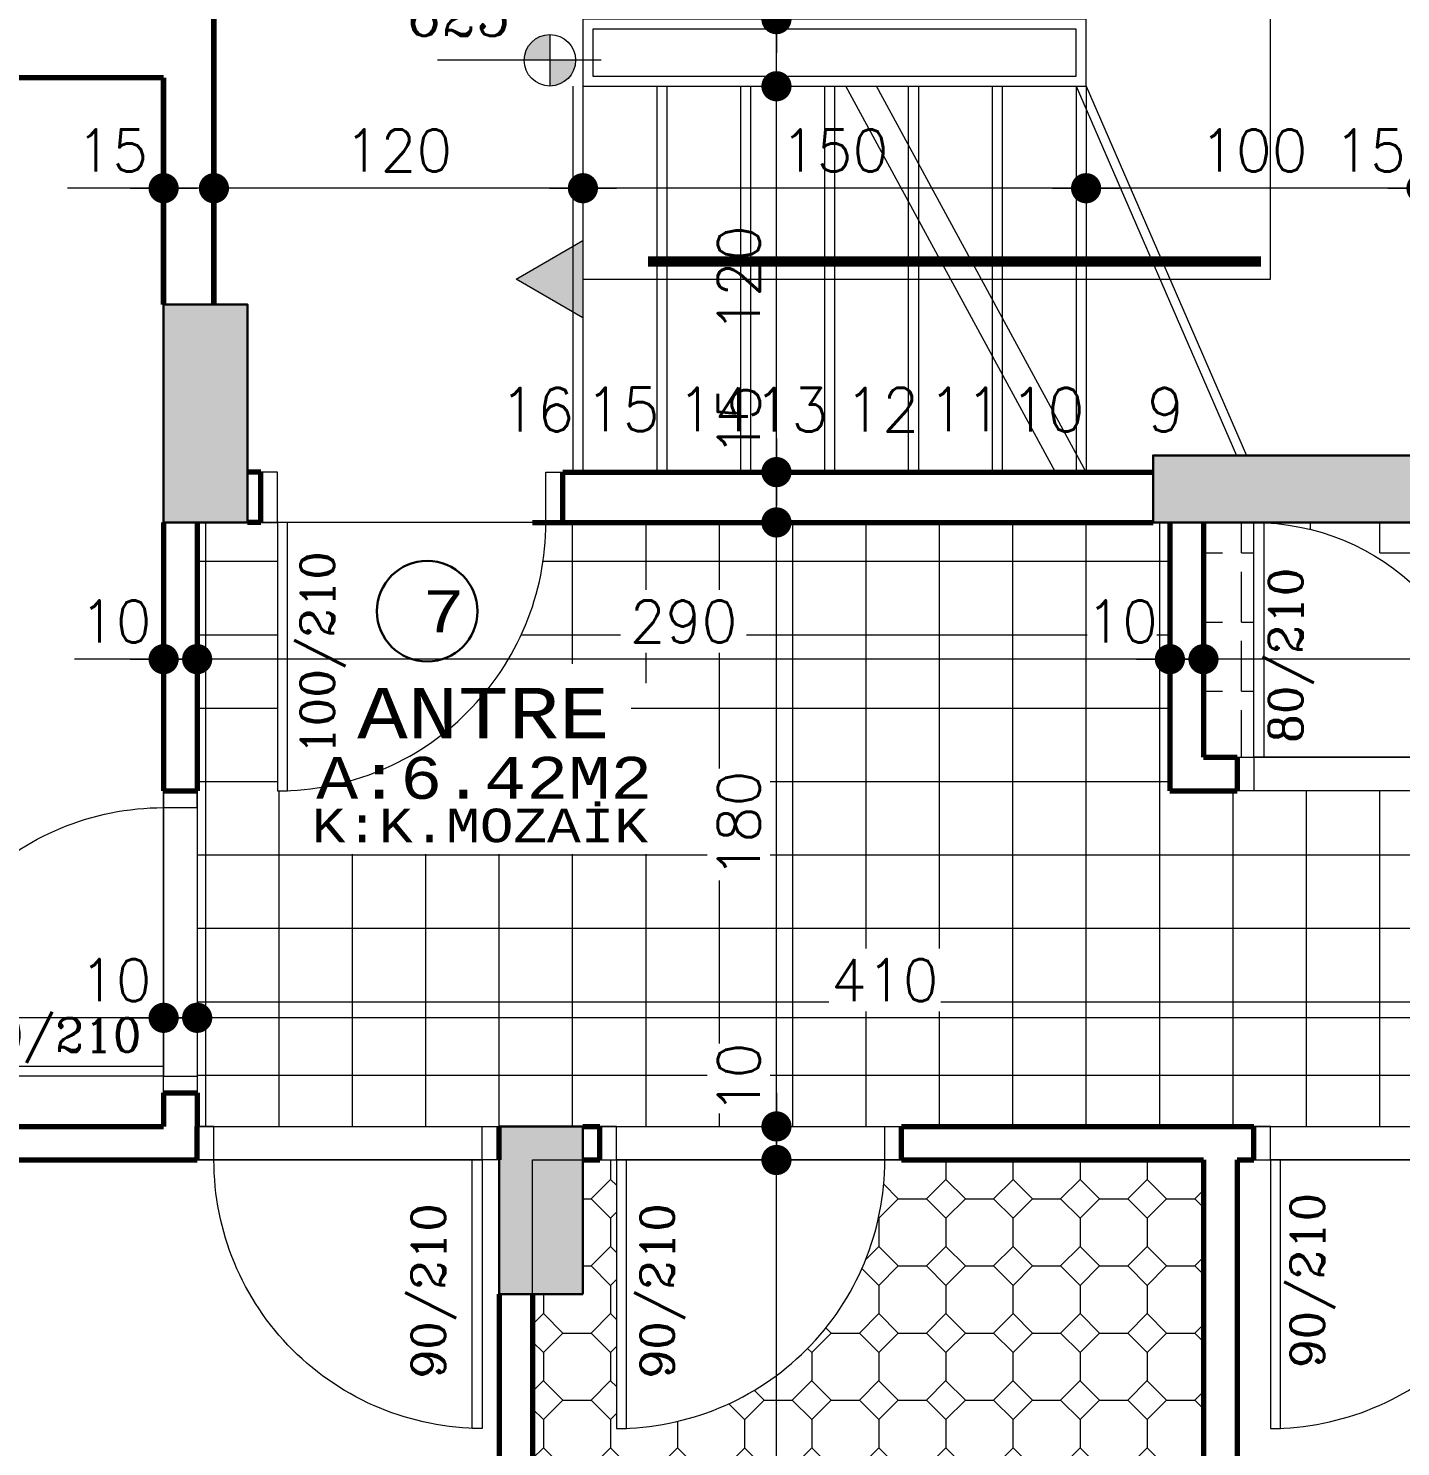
# Model space of a CAD drawing. Header units: millimetres. Extents: x 35860 to 71103, y -11298 to -8385.
# Drawn here: x 49406.5 to 49815.6, y -10413.8 to -9991.2 of the extents above; entities that cross this region are included whole.
import ezdxf
from ezdxf.enums import TextEntityAlignment as Align

# ---------------------------------------------------------------- set-up
doc = ezdxf.new("R2010")
doc.units = ezdxf.units.MM
doc.header["$MEASUREMENT"] = 0
doc.layers.get('0').update_dxf_attribs({"lineweight": 15})
doc.layers.get('Defpoints').update_dxf_attribs({"lineweight": 20})
for name, color, linetype, lineweight in [('02', 2, 'Continuous', 20), ('03_Yazı', 1, 'Continuous', 30), ('05', 4, 'Continuous', 50), ('07', 3, 'Continuous', 70), ('Kolon', 6, 'Continuous', 30), ('Merd&Balkon', 40, 'Continuous', 20), ('Ölçü', 140, 'Continuous', 20)]:
    doc.layers.add(name, color=color, linetype=linetype, lineweight=lineweight)
doc.layers.add('Lay_X', color=45, linetype='Continuous', lineweight=13, plot=False)
doc.styles.add('0', font='txt.shx')
doc.styles.add('C', font='')
doc.styles.add('ROMANC', font='romanc', dxfattribs={"height": 0.11})
doc.styles.get('C').set_extended_font_data('Courier New Tur')
doc.dimstyles.new('2', dxfattribs={"dimtxt": 12.5, "dimasz": 1, "dimexe": 0, "dimexo": 0, "dimgap": 5, "dimtad": 1, "dimdec": 0, "dimlfac": -1, "dimzin": 12, "dimdsep": 46, "dimtxsty": '0', "dimblk": 'DOT', "dimcen": 2.5, "dimse1": 1, "dimse2": 1, "dimclrd": 256, "dimclrt": 1, "dimadec": 0, "dimazin": 0, "dimtfac": 1, "dimtdec": 0, "dimtmove": 0, "dimatfit": 0, "dimldrblk": 'DOT', "dimfxl": 1, "dimtolj": 1, "dimtzin": 0, "dimlwd": -1, "dimarcsym": 0})

# ---------------------------------------------------------------- blocks, each defined once
blk = doc.blocks.new('DOT')
at = {"color": 0}
blk.add_line((-10, 0), (10, 0), dxfattribs=at)
at = {"color": 0, "const_width": 4.5}
blk.add_lwpolyline([(-2.25, 0, 1), (2.25, 0, 1)], format="xyb", close=True, dxfattribs=at)
blk = doc.blocks.new('*D376')
at = {"layer": 'Defpoints', "color": 0, "transparency": 16777216}
for p in [(49456.81, -10218.42), (49456.81, -10286.05), (49866.81, -10308.42)]:
    blk.add_point(p, dxfattribs=at)
at = {"layer": 'Ölçü', "transparency": 16777216}
blk.add_line((49865.81, -10286.05), (49457.81, -10286.05), dxfattribs=at)
at = {"layer": 'Ölçü', "transparency": 16777216, "rotation": 180}
blk.add_blockref('DOT', (49456.81, -10286.05), dxfattribs=at)
at = {"layer": 'Ölçü', "transparency": 16777216}
blk.add_blockref('DOT', (49866.81, -10286.05), dxfattribs=at)
at = {"layer": 'Ölçü', "color": 1, "transparency": 16777216, "insert": (49661.81, -10274.8), "char_height": 12.5, "attachment_point": 5, "style": '0'}
blk.add_mtext('\\A1;410', dxfattribs=at)
blk = doc.blocks.new('*D377')
at = {"layer": 'Defpoints', "color": 0, "transparency": 16777216}
for p in [(49446.81, -10218.42), (49456.81, -10218.42), (49446.81, -10286.05)]:
    blk.add_point(p, dxfattribs=at)
at = {"layer": 'Ölçü', "transparency": 16777216}
for p, q in [((49445.81, -10286.05), (49420.22, -10286.05)), ((49456.81, -10286.05), (49446.81, -10286.05)), ((49457.81, -10286.05), (49458.81, -10286.05))]:
    blk.add_line(p, q, dxfattribs=at)
blk.add_blockref('DOT', (49446.81, -10286.05), dxfattribs=at)
at = {"layer": 'Ölçü', "transparency": 16777216, "rotation": 180}
blk.add_blockref('DOT', (49456.81, -10286.05), dxfattribs=at)
at = {"layer": 'Ölçü', "color": 1, "transparency": 16777216, "insert": (49432.51, -10274.8), "char_height": 12.5, "attachment_point": 5, "style": '0'}
blk.add_mtext('\\A1;10', dxfattribs=at)
blk = doc.blocks.new('*D378')
at = {"layer": 'Defpoints', "color": 0, "transparency": 16777216}
for p in [(49446.81, -10218.42), (49146.81, -10286.05), (49146.81, -10318.42)]:
    blk.add_point(p, dxfattribs=at)
at = {"layer": 'Ölçü', "transparency": 16777216}
blk.add_line((49445.81, -10286.05), (49147.81, -10286.05), dxfattribs=at)
at = {"layer": 'Ölçü', "transparency": 16777216, "rotation": 180}
blk.add_blockref('DOT', (49146.81, -10286.05), dxfattribs=at)
at = {"layer": 'Ölçü', "transparency": 16777216}
blk.add_blockref('DOT', (49446.81, -10286.05), dxfattribs=at)
at = {"layer": 'Ölçü', "color": 1, "transparency": 16777216, "insert": (49296.81, -10274.8), "char_height": 12.5, "attachment_point": 5, "style": '0'}
blk.add_mtext('\\A1;300', dxfattribs=at)
blk = doc.blocks.new('*D382')
at = {"layer": 'Defpoints', "color": 0, "transparency": 16777216}
for p in [(49836.81, -10005.92), (49821.81, -10038.81), (49821.81, -10118.42)]:
    blk.add_point(p, dxfattribs=at)
at = {"layer": 'Ölçü', "transparency": 16777216}
for p, q in [((49820.81, -10038.81), (49793.14, -10038.81)), ((49836.81, -10038.81), (49821.81, -10038.81)), ((49837.81, -10038.81), (49838.81, -10038.81))]:
    blk.add_line(p, q, dxfattribs=at)
blk.add_blockref('DOT', (49821.81, -10038.81), dxfattribs=at)
at = {"layer": 'Ölçü', "transparency": 16777216, "rotation": 180}
blk.add_blockref('DOT', (49836.81, -10038.81), dxfattribs=at)
at = {"layer": 'Ölçü', "color": 1, "transparency": 16777216, "insert": (49806.47, -10027.56), "char_height": 12.5, "attachment_point": 5, "style": '0'}
blk.add_mtext('\\A1;15', dxfattribs=at)
blk = doc.blocks.new('*D383')
at = {"layer": 'Defpoints', "color": 0, "transparency": 16777216}
for p in [(49721.81, -10008.42), (49721.81, -10038.81), (49821.81, -10118.42)]:
    blk.add_point(p, dxfattribs=at)
at = {"layer": 'Ölçü', "transparency": 16777216}
blk.add_line((49820.81, -10038.81), (49722.81, -10038.81), dxfattribs=at)
at = {"layer": 'Ölçü', "transparency": 16777216, "rotation": 180}
blk.add_blockref('DOT', (49721.81, -10038.81), dxfattribs=at)
at = {"layer": 'Ölçü', "transparency": 16777216}
blk.add_blockref('DOT', (49821.81, -10038.81), dxfattribs=at)
at = {"layer": 'Ölçü', "color": 1, "transparency": 16777216, "insert": (49771.81, -10027.56), "char_height": 12.5, "attachment_point": 5, "style": '0'}
blk.add_mtext('\\A1;100', dxfattribs=at)
blk = doc.blocks.new('*D384')
at = {"layer": 'Defpoints', "color": 0, "transparency": 16777216}
for p in [(49571.81, -10008.42), (49721.81, -10008.42), (49571.81, -10038.81)]:
    blk.add_point(p, dxfattribs=at)
at = {"layer": 'Ölçü', "transparency": 16777216}
blk.add_line((49720.81, -10038.81), (49572.81, -10038.81), dxfattribs=at)
at = {"layer": 'Ölçü', "transparency": 16777216, "rotation": 180}
blk.add_blockref('DOT', (49571.81, -10038.81), dxfattribs=at)
at = {"layer": 'Ölçü', "transparency": 16777216}
blk.add_blockref('DOT', (49721.81, -10038.81), dxfattribs=at)
at = {"layer": 'Ölçü', "color": 1, "transparency": 16777216, "insert": (49646.81, -10027.56), "char_height": 12.5, "attachment_point": 5, "style": '0'}
blk.add_mtext('\\A1;150', dxfattribs=at)
blk = doc.blocks.new('*D385')
at = {"layer": 'Defpoints', "color": 0, "transparency": 16777216}
for p in [(49571.81, -10008.42), (49461.81, -10038.81), (49461.81, -10073.42)]:
    blk.add_point(p, dxfattribs=at)
at = {"layer": 'Ölçü', "transparency": 16777216}
blk.add_line((49570.81, -10038.81), (49462.81, -10038.81), dxfattribs=at)
at = {"layer": 'Ölçü', "transparency": 16777216, "rotation": 180}
blk.add_blockref('DOT', (49461.81, -10038.81), dxfattribs=at)
at = {"layer": 'Ölçü', "transparency": 16777216}
blk.add_blockref('DOT', (49571.81, -10038.81), dxfattribs=at)
at = {"layer": 'Ölçü', "color": 1, "transparency": 16777216, "insert": (49516.81, -10027.56), "char_height": 12.5, "attachment_point": 5, "style": '0'}
blk.add_mtext('\\A1;120', dxfattribs=at)
blk = doc.blocks.new('*D386')
at = {"layer": 'Defpoints', "color": 0, "transparency": 16777216}
for p in [(49446.81, -10005.92), (49446.81, -10038.81), (49461.81, -10073.42)]:
    blk.add_point(p, dxfattribs=at)
at = {"layer": 'Ölçü', "transparency": 16777216}
for p, q in [((49445.81, -10038.81), (49418.14, -10038.81)), ((49461.81, -10038.81), (49446.81, -10038.81)), ((49462.81, -10038.81), (49463.81, -10038.81))]:
    blk.add_line(p, q, dxfattribs=at)
blk.add_blockref('DOT', (49446.81, -10038.81), dxfattribs=at)
at = {"layer": 'Ölçü', "transparency": 16777216, "rotation": 180}
blk.add_blockref('DOT', (49461.81, -10038.81), dxfattribs=at)
at = {"layer": 'Ölçü', "color": 1, "transparency": 16777216, "insert": (49431.47, -10027.56), "char_height": 12.5, "attachment_point": 5, "style": '0'}
blk.add_mtext('\\A1;15', dxfattribs=at)
blk = doc.blocks.new('*D388')
at = {"layer": 'Defpoints', "color": 0, "transparency": 16777216}
for p in [(50016.81, -10172.17), (49756.81, -10179.16), (49756.81, -10208.42)]:
    blk.add_point(p, dxfattribs=at)
at = {"layer": 'Ölçü', "transparency": 16777216}
blk.add_line((50015.81, -10179.16), (49757.81, -10179.16), dxfattribs=at)
at = {"layer": 'Ölçü', "transparency": 16777216, "rotation": 180}
blk.add_blockref('DOT', (49756.81, -10179.16), dxfattribs=at)
at = {"layer": 'Ölçü', "transparency": 16777216}
blk.add_blockref('DOT', (50016.81, -10179.16), dxfattribs=at)
at = {"layer": 'Ölçü', "color": 1, "transparency": 16777216, "insert": (49886.81, -10167.91), "char_height": 12.5, "attachment_point": 5, "style": '0'}
blk.add_mtext('\\A1;260', dxfattribs=at)
blk = doc.blocks.new('*D389')
at = {"layer": 'Defpoints', "color": 0, "transparency": 16777216}
for p in [(49746.81, -10179.16), (49756.81, -10208.42), (49746.81, -10218.42)]:
    blk.add_point(p, dxfattribs=at)
at = {"layer": 'Ölçü', "transparency": 16777216}
for p, q in [((49745.81, -10179.16), (49720.22, -10179.16)), ((49756.81, -10179.16), (49746.81, -10179.16)), ((49757.81, -10179.16), (49758.81, -10179.16))]:
    blk.add_line(p, q, dxfattribs=at)
blk.add_blockref('DOT', (49746.81, -10179.16), dxfattribs=at)
at = {"layer": 'Ölçü', "transparency": 16777216, "rotation": 180}
blk.add_blockref('DOT', (49756.81, -10179.16), dxfattribs=at)
at = {"layer": 'Ölçü', "color": 1, "transparency": 16777216, "insert": (49732.51, -10167.91), "char_height": 12.5, "attachment_point": 5, "style": '0'}
blk.add_mtext('\\A1;10', dxfattribs=at)
blk = doc.blocks.new('*D390')
at = {"layer": 'Defpoints', "color": 0, "transparency": 16777216}
for p in [(49456.81, -10179.16), (49456.81, -10218.42), (49746.81, -10218.42)]:
    blk.add_point(p, dxfattribs=at)
at = {"layer": 'Ölçü', "transparency": 16777216}
blk.add_line((49745.81, -10179.16), (49457.81, -10179.16), dxfattribs=at)
at = {"layer": 'Ölçü', "transparency": 16777216, "rotation": 180}
blk.add_blockref('DOT', (49456.81, -10179.16), dxfattribs=at)
at = {"layer": 'Ölçü', "transparency": 16777216}
blk.add_blockref('DOT', (49746.81, -10179.16), dxfattribs=at)
at = {"layer": 'Ölçü', "color": 1, "transparency": 16777216, "insert": (49601.81, -10167.91), "char_height": 12.5, "attachment_point": 5, "style": '0'}
blk.add_mtext('\\A1;290', dxfattribs=at)
blk = doc.blocks.new('*D391')
at = {"layer": 'Defpoints', "color": 0, "transparency": 16777216}
for p in [(49446.81, -10179.16), (49446.81, -10218.42), (49456.81, -10218.42)]:
    blk.add_point(p, dxfattribs=at)
at = {"layer": 'Ölçü', "transparency": 16777216}
for p, q in [((49445.81, -10179.16), (49420.22, -10179.16)), ((49456.81, -10179.16), (49446.81, -10179.16)), ((49457.81, -10179.16), (49458.81, -10179.16))]:
    blk.add_line(p, q, dxfattribs=at)
blk.add_blockref('DOT', (49446.81, -10179.16), dxfattribs=at)
at = {"layer": 'Ölçü', "transparency": 16777216, "rotation": 180}
blk.add_blockref('DOT', (49456.81, -10179.16), dxfattribs=at)
at = {"layer": 'Ölçü', "color": 1, "transparency": 16777216, "insert": (49432.51, -10167.91), "char_height": 12.5, "attachment_point": 5, "style": '0'}
blk.add_mtext('\\A1;10', dxfattribs=at)
blk = doc.blocks.new('*D439')
at = {"layer": 'Defpoints', "color": 0, "transparency": 16777216}
for p in [(49629.51, -10328.42), (49666.81, -10328.42), (49570.69, -10668.42)]:
    blk.add_point(p, dxfattribs=at)
at = {"layer": 'Ölçü', "transparency": 16777216}
blk.add_line((49629.51, -10667.42), (49629.51, -10329.42), dxfattribs=at)
for p, rotation in [((49629.51, -10328.42), 90), ((49629.51, -10668.42), 270)]:
    blk.add_blockref('DOT', p, dxfattribs=dict(at, rotation=rotation))
at = {"layer": 'Ölçü', "color": 1, "transparency": 16777216, "insert": (49618.26, -10498.42), "char_height": 12.5, "attachment_point": 5, "rotation": 90, "style": '0'}
blk.add_mtext('\\A1;340', dxfattribs=at)
blk = doc.blocks.new('*D440')
at = {"layer": 'Defpoints', "color": 0, "transparency": 16777216}
for p in [(49629.51, -10318.42), (49666.81, -10318.42), (49666.81, -10328.42)]:
    blk.add_point(p, dxfattribs=at)
at = {"layer": 'Ölçü', "transparency": 16777216}
for p, q in [((49629.51, -10317.42), (49629.51, -10291.84)), ((49629.51, -10328.42), (49629.51, -10318.42)), ((49629.51, -10329.42), (49629.51, -10330.42))]:
    blk.add_line(p, q, dxfattribs=at)
for p, rotation in [((49629.51, -10318.42), 270), ((49629.51, -10328.42), 90)]:
    blk.add_blockref('DOT', p, dxfattribs=dict(at, rotation=rotation))
at = {"layer": 'Ölçü', "color": 1, "transparency": 16777216, "insert": (49618.26, -10304.13), "char_height": 12.5, "attachment_point": 5, "rotation": 90, "style": '0'}
blk.add_mtext('\\A1;10', dxfattribs=at)
blk = doc.blocks.new('*D441')
at = {"layer": 'Defpoints', "color": 0, "transparency": 16777216}
for p in [(49556.81, -10138.42), (49629.51, -10138.42), (49666.81, -10318.42)]:
    blk.add_point(p, dxfattribs=at)
at = {"layer": 'Ölçü', "transparency": 16777216}
blk.add_line((49629.51, -10317.42), (49629.51, -10139.42), dxfattribs=at)
for p, rotation in [((49629.51, -10138.42), 90), ((49629.51, -10318.42), 270)]:
    blk.add_blockref('DOT', p, dxfattribs=dict(at, rotation=rotation))
at = {"layer": 'Ölçü', "color": 1, "transparency": 16777216, "insert": (49618.26, -10228.42), "char_height": 12.5, "attachment_point": 5, "rotation": 90, "style": '0'}
blk.add_mtext('\\A1;180', dxfattribs=at)
blk = doc.blocks.new('*D442')
at = {"layer": 'Defpoints', "color": 0, "transparency": 16777216}
for p in [(49565.78, -10123.42), (49629.51, -10123.42), (49556.81, -10138.42)]:
    blk.add_point(p, dxfattribs=at)
at = {"layer": 'Ölçü', "transparency": 16777216}
for p, q in [((49629.51, -10122.42), (49629.51, -10094.76)), ((49629.51, -10138.42), (49629.51, -10123.42)), ((49629.51, -10139.42), (49629.51, -10140.42))]:
    blk.add_line(p, q, dxfattribs=at)
for p, rotation in [((49629.51, -10123.42), 270), ((49629.51, -10138.42), 90)]:
    blk.add_blockref('DOT', p, dxfattribs=dict(at, rotation=rotation))
at = {"layer": 'Ölçü', "color": 1, "transparency": 16777216, "insert": (49618.26, -10108.09), "char_height": 12.5, "attachment_point": 5, "rotation": 90, "style": '0'}
blk.add_mtext('\\A1;15', dxfattribs=at)
blk = doc.blocks.new('*D443')
at = {"layer": 'Defpoints', "color": 0, "transparency": 16777216}
for p in [(49571.81, -10008.42), (49629.51, -10008.42), (49565.78, -10123.42)]:
    blk.add_point(p, dxfattribs=at)
at = {"layer": 'Ölçü', "transparency": 16777216}
blk.add_line((49629.51, -10122.42), (49629.51, -10009.42), dxfattribs=at)
for p, rotation in [((49629.51, -10008.42), 90), ((49629.51, -10123.42), 270)]:
    blk.add_blockref('DOT', p, dxfattribs=dict(at, rotation=rotation))
at = {"layer": 'Ölçü', "color": 1, "transparency": 16777216, "insert": (49618.26, -10065.92), "char_height": 12.5, "attachment_point": 5, "rotation": 90, "style": '0'}
blk.add_mtext('\\A1;120', dxfattribs=at)
blk = doc.blocks.new('*D444')
at = {"layer": 'Defpoints', "color": 0, "transparency": 16777216}
for p in [(49571.81, -9988.42), (49629.51, -9988.42), (49571.81, -10008.42)]:
    blk.add_point(p, dxfattribs=at)
at = {"layer": 'Ölçü', "transparency": 16777216}
for p, q in [((49629.51, -9987.42), (49629.51, -9957.67)), ((49629.51, -10008.42), (49629.51, -9988.42)), ((49629.51, -10009.42), (49629.51, -10010.42))]:
    blk.add_line(p, q, dxfattribs=at)
for p, rotation in [((49629.51, -9988.42), 270), ((49629.51, -10008.42), 90)]:
    blk.add_blockref('DOT', p, dxfattribs=dict(at, rotation=rotation))
at = {"layer": 'Ölçü', "color": 1, "transparency": 16777216, "insert": (49618.26, -9972.05), "char_height": 12.5, "attachment_point": 5, "rotation": 90, "style": '0'}
blk.add_mtext('\\A1;20', dxfattribs=at)
blk = doc.blocks.new('*D445')
at = {"layer": 'Defpoints', "color": 0, "transparency": 16777216}
for p in [(49565.78, -9873.42), (49629.51, -9873.42), (49571.81, -9988.42)]:
    blk.add_point(p, dxfattribs=at)
at = {"layer": 'Ölçü', "transparency": 16777216}
blk.add_line((49629.51, -9987.42), (49629.51, -9874.42), dxfattribs=at)
for p, rotation in [((49629.51, -9873.42), 90), ((49629.51, -9988.42), 270)]:
    blk.add_blockref('DOT', p, dxfattribs=dict(at, rotation=rotation))
at = {"layer": 'Ölçü', "color": 1, "transparency": 16777216, "insert": (49618.26, -9930.92), "char_height": 12.5, "attachment_point": 5, "rotation": 90, "style": '0'}
blk.add_mtext('\\A1;120', dxfattribs=at)
blk = doc.blocks.new('NO')
at = {"layer": '03_Yazı'}
blk.add_circle((0, 0), 15, dxfattribs=at)
at = {"layer": '03_Yazı', "style": 'C'}
blk.add_attdef('99', text='', height=12.5, dxfattribs=at).set_placement((0, 0), align=Align.MIDDLE_CENTER)

msp = doc.modelspace()

# ---------------------------------------------------------------- hatches: boundary and pattern name
h = msp.add_hatch()
h.set_pattern_fill('ANSI33', color=256, scale=30, style=0)
h.paths.add_polyline_path([(49131.81, -9384.52), (49131.81, -9333.42), (49156.81, -9334.52), (49156.81, -9384.52)])
h.paths.add_polyline_path([(49546.81, -9402.81), (49546.81, -9351.71), (49571.81, -9352.81), (49571.81, -9402.81)])
h.paths.add_polyline_path([(50031.81, -9983.42), (49971.81, -9983.42), (49971.81, -10013.42), (50031.81, -10013.42)])
h.paths.add_polyline_path([(50006.81, -9628.42), (50031.81, -9628.42), (50031.81, -9678.42), (50006.81, -9678.42)])
h.paths.add_polyline_path([(49571.81, -9638.42), (49571.81, -9678.42), (49546.81, -9678.42), (49546.81, -9638.42)])
h.paths.add_polyline_path([(49181.81, -9678.42), (49131.81, -9678.42), (49131.81, -9653.42), (49181.81, -9653.42)])
h.paths.add_polyline_path([(49171.81, -9893.42), (49131.81, -9893.42), (49131.81, -9923.42), (49171.81, -9923.42)])
h.paths.add_polyline_path([(49156.81, -10623.42), (49156.81, -10573.42), (49131.81, -10573.42), (49131.81, -10623.42)])
h.paths.add_polyline_path([(50006.81, -10368.42), (50031.81, -10368.42), (50031.81, -10318.42), (50006.81, -10318.42)])
h.paths.add_polyline_path([(49571.81, -10368.42), (49571.81, -10318.42), (49546.81, -10318.42), (49546.81, -10368.42)])
h.paths.add_polyline_path([(50006.81, -9423.08), (50006.81, -9371.98), (50031.81, -9373.08), (50031.81, -9423.08)])
h.paths.add_polyline_path([(49741.81, -9360.3), (49766.81, -9361.4), (49766.81, -9411.4), (49741.81, -9411.4)])
h.paths.add_polyline_path([(49471.81, -10138.42), (49446.81, -10138.42), (49446.81, -10073.42), (49471.81, -10073.42)])
h.paths.add_polyline_path([(49471.81, -9923.42), (49471.81, -9858.42), (49446.81, -9858.42), (49446.81, -9923.42)])
h.paths.add_polyline_path([(49741.81, -9873.42), (49741.81, -9878.42), (49746.81, -9878.42), (49836.81, -9878.42), (49836.81, -9858.42), (49741.81, -9858.42)])
h.paths.add_polyline_path([(49741.81, -10133.42), (49741.81, -10118.42), (49836.81, -10118.42), (49836.81, -10138.42), (49741.81, -10138.42)])
h.paths.add_polyline_path([(49181.81, -10318.42), (49131.81, -10318.42), (49131.81, -10343.42), (49181.81, -10343.42)])
h.paths.add_polyline_path([(49741.81, -10623.42), (49766.81, -10623.42), (49766.81, -10573.42), (49741.81, -10573.42)])
h.paths.add_polyline_path([(50006.81, -10623.42), (50031.81, -10623.42), (50031.81, -10573.42), (50006.81, -10573.42)])
h.paths.add_polyline_path([(49571.81, -10623.42), (49571.81, -10573.42), (49546.81, -10573.42), (49546.81, -10623.42)])
h = msp.add_hatch(color=256)
h.paths.add_polyline_path([(49569.63, -10000.69, -0.414214), (49561.97, -10008.35), (49561.97, -10000.69)])
h.paths.add_polyline_path([(49561.97, -9993.03), (49561.97, -10000.69), (49554.31, -10000.69, -0.414214)])
h = msp.add_hatch()
h.set_pattern_fill('ANGLE', color=256, scale=75, style=0)
h.set_pattern_definition([(0, (0, 0), (0, 20.625), [15, -5.625]), (90, (0, 0), (-20.625, 1e-15), [15, -5.625])])
h.paths.add_polyline_path([(50016.81, -10065.92), (49836.81, -10065.92), (49836.81, -10138.42), (49774.81, -10138.42), (49774.81, -10138.49, -0.401712), (49841.81, -10208.42), (49906.81, -10208.42), (49906.81, -10173.42, -0.414214), (49911.81, -10168.42), (49951.81, -10168.42, -0.414214), (49956.81, -10173.42), (49956.81, -10208.42), (50016.81, -10208.42)])
h.paths.add_polyline_path([(49771.81, -10138.42), (49756.81, -10138.42), (49756.81, -10208.42), (49771.81, -10208.42)])
h.paths.add_polyline_path([(49990.01, -10158.54), (50012.93, -10158.54), (50012.93, -10177.29), (49990.01, -10177.29)], flags=24)
h.paths.add_polyline_path([(49868.06, -10158.54), (49905.56, -10158.54), (49905.56, -10177.29), (49868.06, -10177.29)], flags=24)
h.paths.add_polyline_path([(49949.08, -10204.55), (49949.08, -10183.71), (49967.83, -10183.71), (49967.83, -10204.55)], flags=25)
h.paths.add_polyline_path([(49949.08, -10125.92), (49949.08, -10088.42), (49967.83, -10088.42), (49967.83, -10125.92)], flags=24)
h.paths.add_polyline_path([(49842.5, -10125.6), (49954.56, -10125.6), (49954.56, -10104.53), (49842.5, -10104.53)], flags=24)
h.paths.add_polyline_path([(49846.35, -10141.17), (49947.5, -10141.17), (49947.5, -10121.33), (49846.35, -10121.33)], flags=24)
h.paths.add_polyline_path([(49854.8, -10110.96), (49941.46, -10110.96), (49941.46, -10087.3), (49854.8, -10087.3)], flags=24)
h = msp.add_hatch()
h.set_pattern_fill('SERAMIK1', color=256, scale=20, style=0, pattern_type=2)
h.set_pattern_definition([(315, (0, 5.8), (20.000006, -4e-15), [8.20244, -20.08184]), (0, (5.8, 0), (20, 20), [8.4, -11.6]), (45, (14.2, 0), (0, 20.000006), [8.20244, -20.08184]), (135, (20, 14.2), (-20.000006, 0), [8.20244, -20.08184]), (225, (5.8, 20), (-2e-15, -20.000006), [8.20244, -20.08184]), (270, (0, 14.2), (20, -20), [8.4, -11.6])])
h.paths.add_polyline_path([(49708.53, -10486.5), (49708.53, -10481.58), (49688.09, -10481.58), (49688.09, -10421.58), (49748.09, -10421.58), (49756.81, -10421.58), (49756.81, -10328.42), (49661.81, -10328.42, -0.40327), (49584.81, -10408.37), (49584.81, -10408.42), (49581.81, -10408.42), (49581.81, -10328.42), (49571.81, -10328.42), (49571.81, -10368.42), (49556.81, -10368.42), (49556.81, -10573.42), (49571.81, -10573.42), (49571.81, -10623.42), (49556.81, -10623.42), (49556.81, -10668.42), (49576.69, -10668.42), (49576.69, -10598.42), (49579.69, -10598.42), (49579.69, -10598.49, -0.401712), (49646.69, -10668.42), (49678.3, -10668.42), (49678.3, -10573.42), (49679.8, -10573.42), (49708.53, -10573.42), (49708.53, -10571.5)])
h.paths.add_polyline_path([(49639.1, -10506.77), (49674.51, -10506.77), (49674.51, -10525.52), (49639.1, -10525.52)], flags=24)
h.paths.add_polyline_path([(49608.89, -10517.17), (49608.89, -10479.67), (49627.64, -10479.67), (49627.64, -10517.17)], flags=24)
h.paths.add_polyline_path([(49573.47, -10474.43), (49674.62, -10474.43), (49674.62, -10454.6), (49573.47, -10454.6)], flags=24)
h.paths.add_polyline_path([(49569.61, -10460.18), (49681.68, -10460.18), (49681.68, -10439.11), (49569.61, -10439.11)], flags=24)
h.paths.add_polyline_path([(49572.69, -10444.13), (49674.94, -10444.13), (49674.94, -10421), (49572.69, -10421)], flags=24)

# ---------------------------------------------------------------- linework, layer by layer
for p, q in [((49561.97, -9993.03), (49561.97, -10008.35)), ((49561.97, -9993.03), (49561.97, -10008.35)), ((49569.63, -10000.69), (49528.44, -10000.69)), ((49569.63, -10000.69), (49528.44, -10000.69)), ((49577.2, -10000.69), (49569.55, -10000.69)), ((49577.2, -10000.69), (49569.55, -10000.69)), ((49459.38, -10318.42), (49459.38, -10138.42)), ((49568.75, -10180.54), (49568.75, -10138.42)), ((49590.62, -10158.54), (49590.62, -10138.42)), ((49612.5, -10158.54), (49612.5, -10138.42)), ((49634.38, -10318.42), (49634.38, -10138.42)), ((49656.25, -10265.42), (49656.25, -10138.42)), ((49678.12, -10265.42), (49678.12, -10138.42)), ((49700, -10318.42), (49700, -10138.42)), ((49721.88, -10318.42), (49721.88, -10138.42)), ((49743.75, -10318.42), (49743.75, -10138.42)), ((49456.81, -10150), (49480.78, -10150)), ((49559.94, -10150), (49746.81, -10150)), ((49456.81, -10171.88), (49480.78, -10171.88)), ((49553.45, -10171.88), (49583.06, -10171.88)), ((49620.56, -10171.88), (49722.1, -10171.88)), ((49742.93, -10171.88), (49746.81, -10171.88)), ((49590.62, -10186.33), (49590.62, -10177.29)), ((49612.5, -10211.76), (49612.5, -10177.29)), ((49456.81, -10193.75), (49480.78, -10193.75)), ((49586.16, -10193.75), (49746.81, -10193.75)), ((49456.81, -10215.62), (49480.78, -10215.62)), ((49627.64, -10215.62), (49746.81, -10215.62)), ((49481.25, -10318.42), (49481.25, -10218.42)), ((49765.62, -10318.42), (49765.62, -10218.42)), ((49787.5, -10318.42), (49787.5, -10218.42)), ((49809.38, -10318.42), (49809.38, -10218.42)), ((49456.81, -10237.5), (49608.89, -10237.5)), ((49503.12, -10318.42), (49503.12, -10237.29)), ((49525, -10318.42), (49525, -10237.29)), ((49546.88, -10318.42), (49546.88, -10237.29)), ((49568.75, -10318.42), (49568.75, -10237.29)), ((49590.62, -10318.42), (49590.62, -10237.29)), ((49627.64, -10237.5), (49866.81, -10237.5)), ((49612.5, -10293.71), (49612.5, -10245.09)), ((49456.81, -10259.38), (49866.81, -10259.38)), ((49456.81, -10281.25), (49645.14, -10281.25)), ((49678.47, -10281.25), (49842.1, -10281.25)), ((49656.25, -10318.42), (49656.25, -10284.17)), ((49678.12, -10318.42), (49678.12, -10284.17)), ((49456.81, -10303.12), (49608.89, -10303.12)), ((49627.64, -10303.12), (49866.81, -10303.12)), ((49612.5, -10318.42), (49612.5, -10314.55))]:
    msp.add_line(p, q)
msp.add_circle((49561.97, -10000.69), 7.66)
msp.add_circle((49561.97, -10000.69), 7.66)
at = {"layer": '02'}
for p, q in [((49568.81, -10008.42), (49568.81, -10123.42)), ((49593.81, -10008.42), (49593.81, -10123.42)), ((49618.81, -10008.42), (49618.81, -10123.42)), ((49643.81, -10008.42), (49643.81, -10123.42)), ((49668.81, -10008.42), (49668.81, -10123.42)), ((49693.81, -10008.42), (49693.81, -10123.42)), ((49718.81, -10008.42), (49766.63, -10118.42)), ((49718.81, -10008.42), (49718.81, -10123.42)), ((49774.81, -10208.42), (49771.81, -10208.42)), ((49446.81, -10300.42), (49446.81, -10303.42))]:
    msp.add_line(p, q, dxfattribs=at)
for points in [[(49475.78, -10138.42), (49480.78, -10138.42), (49480.78, -10123.42), (49475.78, -10123.42)], [(49565.78, -10138.42), (49560.78, -10138.42), (49560.78, -10123.42), (49565.78, -10123.42)], [(49766.81, -10208.42), (49771.81, -10208.42), (49771.81, -10218.42), (49766.81, -10218.42)], [(49446.81, -10218.42), (49446.81, -10223.42), (49456.81, -10223.42), (49456.81, -10218.42)], [(49446.81, -10308.42), (49446.81, -10303.42), (49456.81, -10303.42), (49456.81, -10308.42)], [(49456.81, -10328.42), (49461.81, -10328.42), (49461.81, -10318.42), (49456.81, -10318.42)], [(49546.81, -10328.42), (49541.81, -10328.42), (49541.81, -10318.42), (49546.81, -10318.42)], [(49576.81, -10328.42), (49581.81, -10328.42), (49581.81, -10318.42), (49576.81, -10318.42)], [(49666.81, -10328.42), (49661.81, -10328.42), (49661.81, -10318.42), (49666.81, -10318.42)], [(49771.81, -10328.42), (49776.81, -10328.42), (49776.81, -10318.42), (49771.81, -10318.42)]]:
    msp.add_lwpolyline(points, dxfattribs=at)
for points in [[(49480.78, -10218.42, 0.414214), (49560.78, -10138.42), (49480.78, -10138.42), (49480.78, -10218.42), (49483.78, -10218.42), (49483.78, -10138.42)], [(49771.81, -10138.42, -0.414214), (49841.81, -10208.42), (49771.81, -10208.42), (49771.81, -10138.42), (49774.81, -10138.42), (49774.81, -10208.42)], [(49366.81, -10303.42, -0.414214), (49446.81, -10223.42), (49446.81, -10303.42), (49366.81, -10303.42), (49366.81, -10300.42), (49446.81, -10300.42)], [(49541.81, -10408.42, -0.414214), (49461.81, -10328.42), (49541.81, -10328.42), (49541.81, -10408.42), (49538.81, -10408.42), (49538.81, -10328.42)], [(49581.81, -10408.42, 0.414214), (49661.81, -10328.42), (49581.81, -10328.42), (49581.81, -10408.42), (49584.81, -10408.42), (49584.81, -10328.42)], [(49776.81, -10408.42, 0.414214), (49856.81, -10328.42), (49776.81, -10328.42), (49776.81, -10408.42), (49779.81, -10408.42), (49779.81, -10328.42)]]:
    msp.add_lwpolyline(points, format="xyb", dxfattribs=at)
at = {"layer": '05', "ltscale": 3}
for p, q in [((49773.91, -10059.67), (49591.31, -10059.67)), ((49773.91, -10059.67), (49591.31, -10059.67)), ((49773.91, -10059.67), (49591.31, -10059.67)), ((49773.91, -10060.67), (49591.31, -10060.67)), ((49773.91, -10060.67), (49591.31, -10060.67)), ((49773.91, -10060.67), (49591.31, -10060.67)), ((49773.91, -10061.67), (49591.31, -10061.67)), ((49773.91, -10061.67), (49591.31, -10061.67)), ((49773.91, -10061.67), (49591.31, -10061.67))]:
    msp.add_line(p, q, dxfattribs=at)
at = {"layer": '07'}
for p, q in [((49461.81, -10073.42), (49461.81, -9923.42)), ((49461.81, -9923.42), (49461.81, -10073.42)), ((49446.81, -10005.92), (49146.81, -10005.92)), ((49446.81, -10073.42), (49446.81, -10005.92)), ((49446.81, -10005.92), (49446.81, -10073.42)), ((49475.78, -10123.42), (49471.81, -10123.42)), ((49475.78, -10138.42), (49475.78, -10123.42)), ((49565.78, -10123.42), (49741.81, -10123.42)), ((49565.78, -10138.42), (49565.78, -10123.42)), ((49446.81, -10138.42), (49446.81, -10218.42)), ((49456.81, -10138.42), (49456.81, -10218.42)), ((49475.78, -10138.42), (49471.81, -10138.42)), ((49556.81, -10138.42), (49741.81, -10138.42)), ((49746.81, -10138.42), (49746.81, -10218.42)), ((49756.81, -10138.42), (49756.81, -10208.42)), ((49756.81, -10208.42), (49766.81, -10208.42)), ((49766.81, -10208.42), (49766.81, -10218.42)), ((49446.81, -10218.42), (49456.81, -10218.42)), ((49746.81, -10218.42), (49766.81, -10218.42)), ((49446.81, -10308.42), (49446.81, -10318.42)), ((49446.81, -10308.42), (49456.81, -10308.42)), ((49456.81, -10308.42), (49456.81, -10318.42)), ((49181.81, -10318.42), (49446.81, -10318.42)), ((49456.81, -10328.42), (49456.81, -10318.42)), ((49546.81, -10328.42), (49546.81, -10318.42)), ((49571.81, -10318.42), (49576.81, -10318.42)), ((49576.81, -10328.42), (49576.81, -10318.42)), ((49666.81, -10318.42), (49756.81, -10318.42)), ((49666.81, -10328.42), (49666.81, -10318.42)), ((49756.81, -10318.42), (49756.81, -10318.42)), ((49756.81, -10318.42), (49771.81, -10318.42)), ((49771.81, -10328.42), (49771.81, -10318.42)), ((49181.81, -10328.42), (49456.81, -10328.42)), ((49571.81, -10328.42), (49576.81, -10328.42)), ((49666.81, -10328.42), (49756.81, -10328.42)), ((49756.81, -10328.42), (49756.81, -10573.42)), ((49766.81, -10328.42), (49766.81, -10573.42)), ((49766.81, -10328.42), (49771.81, -10328.42)), ((49546.81, -10368.42), (49546.81, -10573.42)), ((49556.81, -10368.42), (49556.81, -10573.42))]:
    msp.add_line(p, q, dxfattribs=at)
at = {"layer": 'Defpoints'}
for p in [(49666.81, -10318.42), (49675.75, -10318.42)]:
    msp.add_point(p, dxfattribs=at)
at = {"layer": 'Kolon'}
for points in [[(49471.81, -10138.42), (49446.81, -10138.42), (49446.81, -10073.42), (49471.81, -10073.42)], [(49741.81, -10133.42), (49741.81, -10118.42), (49836.81, -10118.42), (49836.81, -10138.42), (49741.81, -10138.42)], [(49571.81, -10368.42), (49571.81, -10318.42), (49546.81, -10318.42), (49546.81, -10318.42), (49546.81, -10368.42), (49546.81, -10368.42)]]:
    msp.add_lwpolyline(points, close=True, dxfattribs=at)
at = {"layer": 'Lay_X'}
for points in [[(49146.81, -10005.92), (49146.81, -10318.42), (49446.81, -10318.42), (49446.81, -10005.92)], [(49756.81, -10138.42), (49756.81, -10208.42), (50016.81, -10208.42), (50016.81, -10005.92), (49836.81, -10005.92), (49836.81, -10138.42)], [(49456.81, -10138.42), (49456.81, -10318.42), (49866.81, -10318.42), (49866.81, -10218.42), (49746.81, -10218.42), (49746.81, -10138.42)], [(49546.81, -10758.42), (49546.81, -10328.42), (49146.81, -10328.42), (49146.81, -10758.42)], [(49756.81, -10328.42), (49756.81, -10668.42), (49556.81, -10668.42), (49556.81, -10328.42)], [(49766.81, -10758.42), (49766.81, -10328.42), (50016.81, -10328.42), (50016.81, -10758.42)]]:
    msp.add_lwpolyline(points, close=True, dxfattribs=at)
at = {"layer": 'Merd&Balkon'}
for p, q in [((49776.81, -10065.92), (49776.81, -9930.92)), ((49571.81, -10008.42), (49571.81, -10123.42)), ((49596.81, -10008.42), (49596.81, -10123.42)), ((49621.81, -10008.42), (49621.81, -10123.42)), ((49646.81, -10008.42), (49646.81, -10123.42)), ((49712.7, -10123.42), (49650.2, -10008.42)), ((49721.81, -10123.42), (49659.31, -10008.42)), ((49671.81, -10008.42), (49671.81, -10123.42)), ((49696.81, -10008.42), (49696.81, -10123.42)), ((49721.81, -10008.42), (49721.81, -10123.42)), ((49721.81, -10008.42), (49769.63, -10118.42)), ((49551.86, -10065.92), (49571.81, -10054.4)), ((49571.81, -10054.4), (49571.81, -10077.44)), ((49571.81, -10077.44), (49551.86, -10065.92)), ((49571.81, -10065.92), (49776.81, -10065.92))]:
    msp.add_line(p, q, dxfattribs=at)
for points in [[(49721.81, -10008.42), (49721.81, -9988.42), (49571.81, -9988.42), (49571.81, -10008.42)], [(49718.81, -10005.42), (49718.81, -9991.42), (49574.81, -9991.42), (49574.81, -10005.42)]]:
    msp.add_lwpolyline(points, close=True, dxfattribs=at)
for points in [[(49565.16, -10065.92), (49551.86, -10065.92), (49571.81, -10054.4)], [(49565.16, -10065.92), (49571.81, -10054.4), (49571.81, -10077.44)], [(49565.16, -10065.92), (49571.81, -10077.44), (49551.86, -10065.92)]]:
    msp.add_solid(points, dxfattribs=at)

# ---------------------------------------------------------------- block references
at = {"layer": '03_Yazı'}
ref = msp.add_blockref('NO', (49525.4, -10164.87), dxfattribs=dict(at, xscale=-1))
ref.add_attrib('99', '7', dxfattribs={"height": 12.5, "style": 'C'}).set_placement((49530.29, -10164.87), align=Align.MIDDLE_CENTER)

# ---------------------------------------------------------------- texts
at = {"layer": '03_Yazı', "color": 4, "style": 'ROMANC'}
msp.add_text('625', height=12, dxfattribs=at).set_placement((49519.33, -9993.43))
at = {"layer": '03_Yazı'}
for s, height, style, p in [('16', 13, '0', (49546.99, -10111.35)), ('15', 13, '0', (49572.45, -10111.21)), ('14', 13, '0', (49599.83, -10111.21)), ('13', 13, '0', (49622.72, -10111.35)), ('12', 13, '0', (49649.83, -10111.35)), ('11', 13, '0', (49674.64, -10111.21)), ('10', 13, '0', (49699.09, -10111.35)), ('9', 13, '0', (49739.91, -10111.35)), ('90/210', 10, 'ROMANC', (49387.91, -10296.18))]:
    msp.add_text(s, height=height, dxfattribs=dict(at, style=style)).set_placement(p)
at = {"layer": '03_Yazı', "style": 'ROMANC'}
for s, p in [('100/210', (49497.65, -10207.81)), ('80/210', (49786.34, -10204.17)), ('90/210', (49530.73, -10393.59)), ('90/210', (49530.73, -10393.59)), ('90/210', (49530.73, -10393.59)), ('90/210', (49598.96, -10393.59)), ('90/210', (49598.96, -10393.59)), ('90/210', (49598.96, -10393.59)), ('90/210', (49792.76, -10390.48)), ('90/210', (49792.76, -10390.48)), ('90/210', (49792.76, -10390.48))]:
    msp.add_text(s, height=10, rotation=90, dxfattribs=at).set_placement(p)
at = {"layer": '03_Yazı', "style": 'C', "flags": 12}
for tag, text, height, p in [('ANTRE', 'ANTRE', 15, (49542.12, -10195.22)), ('K:K.MOZAİK', 'K:K.MOZAİK', 10, (49541.08, -10228.71))]:
    msp.add_attdef(tag, text=text, height=height, dxfattribs=at).set_placement(p, align=Align.MIDDLE_CENTER)
at = {"layer": '03_Yazı', "style": 'C'}
msp.add_attdef('A:6.42M2', text='A:10.00m2', height=12.5, dxfattribs=at).set_placement((49542.39, -10214.53), align=Align.MIDDLE_CENTER)

# ---------------------------------------------------------------- dimensions: what is measured, and where the dimension line sits
at = {"layer": 'Ölçü'}
for base, p1, p2, angle, picture, middle in [((49629.51, -9873.42), (49571.81, -9988.42), (49565.78, -9873.42), 90, '*D445', (49618.26, -9930.92)), ((49629.51, -10008.42), (49565.78, -10123.42), (49571.81, -10008.42), 90, '*D443', (49618.26, -10065.92)), ((49461.81, -10038.81), (49571.81, -10008.42), (49461.81, -10073.42), 180, '*D385', (49516.81, -10027.56))]:
    dim = msp.add_linear_dim(base=base, p1=p1, p2=p2, angle=angle, text='120', dimstyle='2', dxfattribs=at)
    dim.commit()
    dim.dimension.update_dxf_attribs({"geometry": picture, "text_midpoint": middle})
for base, p1, p2, angle, picture, middle in [((49629.51, -9988.42), (49571.81, -10008.42), (49571.81, -9988.42), 90, '*D444', (49618.26, -9972.05)), ((49446.81, -10038.81), (49461.81, -10073.42), (49446.81, -10005.92), 180, '*D386', (49431.47, -10027.56)), ((49571.81, -10038.81), (49721.81, -10008.42), (49571.81, -10008.42), 180, '*D384', (49646.81, -10027.56)), ((49721.81, -10038.81), (49821.81, -10118.42), (49721.81, -10008.42), 180, '*D383', (49771.81, -10027.56)), ((49821.81, -10038.81), (49836.81, -10005.92), (49821.81, -10118.42), 180, '*D382', (49806.47, -10027.56)), ((49629.51, -10123.42), (49556.81, -10138.42), (49565.78, -10123.42), 90, '*D442', (49618.26, -10108.09)), ((49629.51, -10138.42), (49666.81, -10318.42), (49556.81, -10138.42), 90, '*D441', (49618.26, -10228.42)), ((49446.81, -10179.16), (49456.81, -10218.42), (49446.81, -10218.42), 180, '*D391', (49432.51, -10167.91)), ((49456.81, -10179.16), (49746.81, -10218.42), (49456.81, -10218.42), 180, '*D390', (49601.81, -10167.91)), ((49746.81, -10179.16), (49756.81, -10208.42), (49746.81, -10218.42), 180, '*D389', (49732.51, -10167.91)), ((49756.81, -10179.16), (50016.81, -10172.17), (49756.81, -10208.42), 180, '*D388', (49886.81, -10167.91)), ((49146.81, -10286.05), (49446.81, -10218.42), (49146.81, -10318.42), 180, '*D378', (49296.81, -10274.8)), ((49446.81, -10286.05), (49456.81, -10218.42), (49446.81, -10218.42), 180, '*D377', (49432.51, -10274.8)), ((49456.81, -10286.05), (49866.81, -10308.42), (49456.81, -10218.42), 180, '*D376', (49661.81, -10274.8)), ((49629.51, -10318.42), (49666.81, -10328.42), (49666.81, -10318.42), 90, '*D440', (49618.26, -10304.13)), ((49629.51, -10328.42), (49570.69, -10668.42), (49666.81, -10328.42), 90, '*D439', (49618.26, -10498.42))]:
    dim = msp.add_linear_dim(base=base, p1=p1, p2=p2, angle=angle, dimstyle='2', dxfattribs=at)
    dim.commit()
    dim.dimension.update_dxf_attribs({"geometry": picture, "text_midpoint": middle})

doc.saveas('drawing.dxf')
